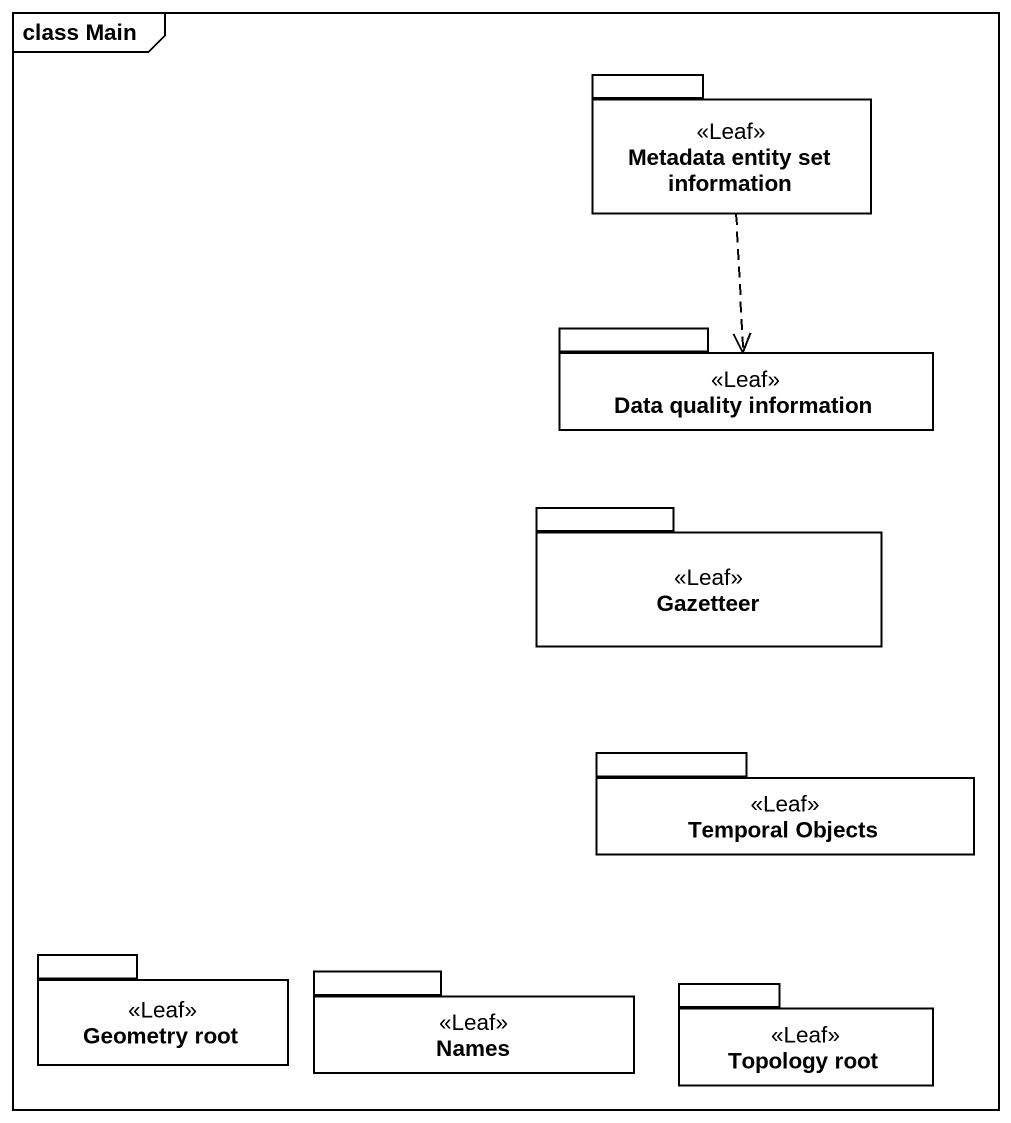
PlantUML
@startuml
mainframe class Main
package "Metadata entity set information" as Metadata_entity_set <<Leaf>> {
}
package "Data quality information" as Data_quality_information <<Leaf>> {
}
package Gazetteer <<Leaf>> {
}
package "Temporal Objects" as Temporal_Objects <<Leaf>> {
}
package "Geometry root" as Geometry_root <<Leaf>> {
}
package Names <<Leaf>> {
}
package "Topology root" as Topology_root <<Leaf>> {
}
Metadata_entity_set ..> Data_quality_information
@enduml
